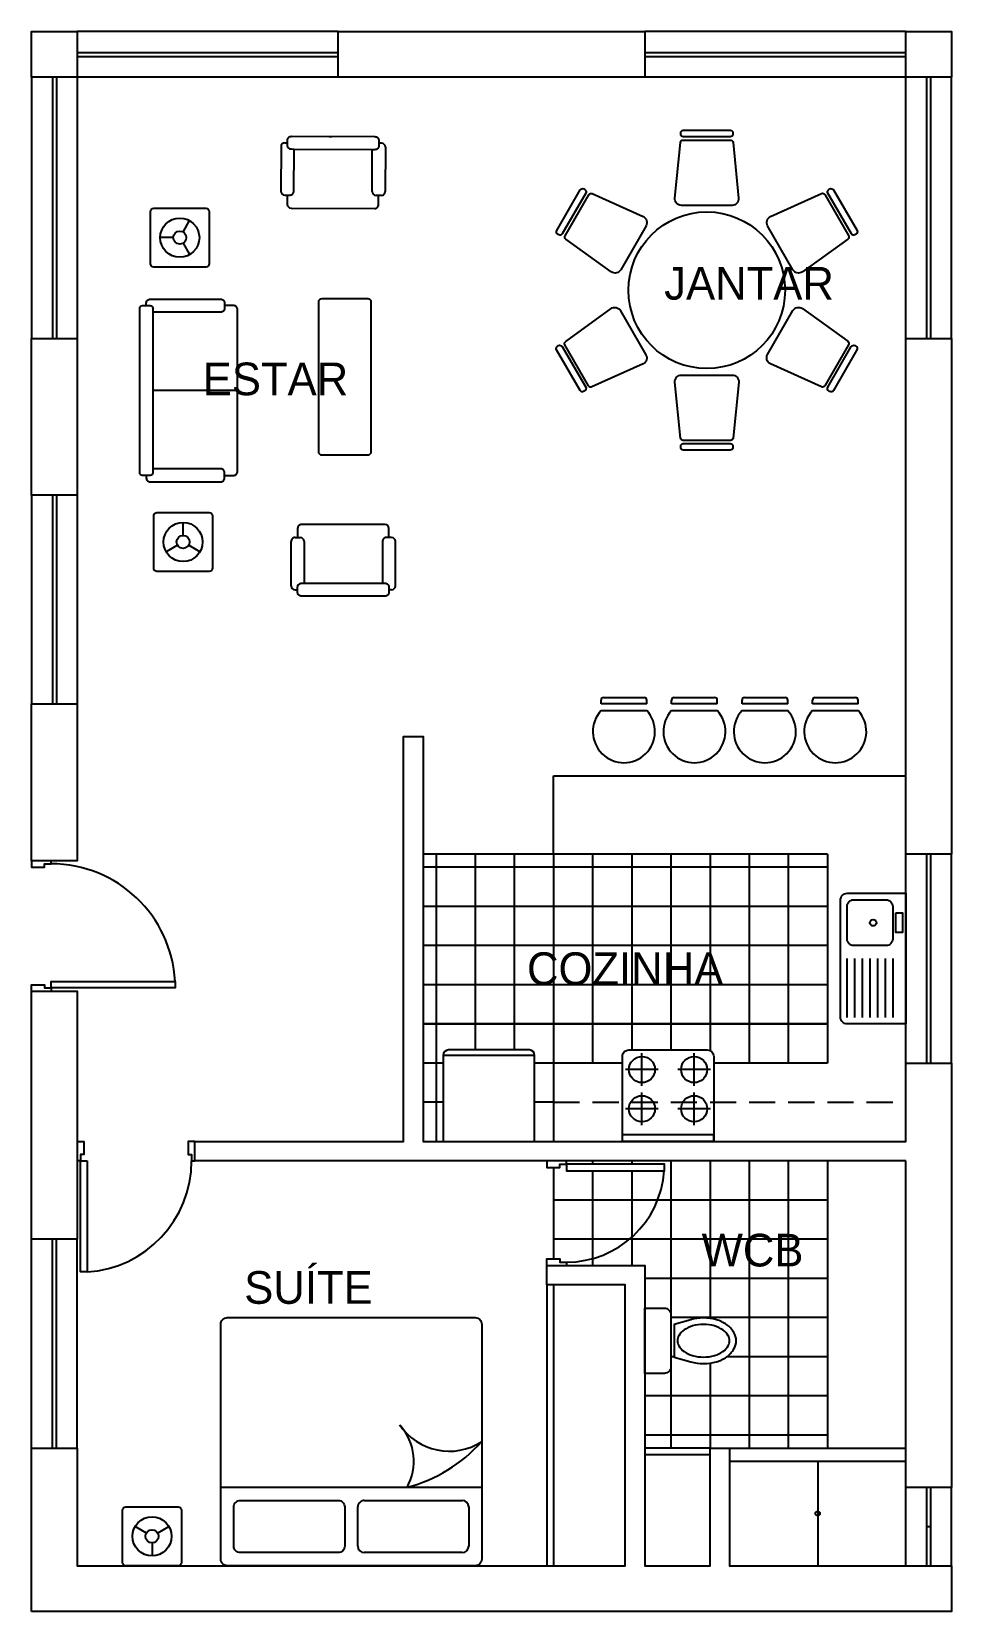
# Model space of a CAD drawing. Extents: x 3.6 to 10.7, y 3.6 to 15.7.
import ezdxf

# ---------------------------------------------------------------- set-up
doc = ezdxf.new("R2010")
doc.units = 0
doc.header["$LTSCALE"] = 0.8
doc.header["$MEASUREMENT"] = 0
doc.linetypes.add('HIDDEN', pattern=[0.375, 0.25, -0.125])
for name, color, linetype in [('A_AMBIENTES', 11, 'CONTINUOUS'), ('A_MUEBLES', 31, 'CONTINUOUS'), ('A_MURO_BAJO', 6, 'CONTINUOUS'), ('A_MUROS', 7, 'CONTINUOUS'), ('A_PISO', 8, 'CONTINUOUS'), ('A_PROYECCIONES', 5, 'HIDDEN'), ('A_PUERTA_CORTE', 1, 'CONTINUOUS'), ('A_PUERTA_GIRO', 5, 'CONTINUOUS'), ('A_PUERTAS_CORTE', 1, 'CONTINUOUS'), ('A_SH_APARATOS', 4, 'CONTINUOUS'), ('A_VENTANAS', 4, 'CONTINUOUS')]:
    doc.layers.add(name, color=color, linetype=linetype)
doc.styles.add('AMBIENTES', font='stylu.ttf', dxfattribs={"height": 0.25})

# ---------------------------------------------------------------- blocks, each defined once
blk = doc.blocks.new('LR-CAMA2PLAZAS')
at = {"layer": 'A_MUEBLES'}
for p, q in [((-0.85, -0.1), (-0.1, -0.1)), ((-0.9, -0.45), (-0.9, -0.15)), ((-0.05, -0.15), (-0.05, -0.45)), ((-1, -0.6), (1, -0.6)), ((-0.1, -0.5), (-0.85, -0.5))]:
    blk.add_line(p, q, dxfattribs=at)
for points in [[(-0.95, -1.9, -0.414214), (-1, -1.85), (-1, -0.05, -0.414214), (-0.95, 0), (0.95, 0, -0.414214), (1, -0.05), (1, -1.85, -0.414214), (0.95, -1.9)], [(0.05, -0.45), (0.05, -0.15, -0.414214), (0.1, -0.1), (0.85, -0.1, -0.414214), (0.9, -0.15), (0.9, -0.45, -0.414214), (0.85, -0.5), (0.1, -0.5, -0.414214)]]:
    blk.add_lwpolyline(points, format="xyb", close=True, dxfattribs=at)
for centre, radius, start, end in [((-0.85, -0.15), 0.05, 90, 180), ((-0.1, -0.15), 0.05, 0, 90), ((-0.85, -0.45), 0.05, 180, 270), ((-0.1, -0.45), 0.05, 270, 0), ((-0.131, -1.728), 1.166, 104.7441, 138.1709), ((-0.072, -0.8), 0.408, 150.6645, 221.9512), ((-0.751, -1.336), 0.459, 33.8758, 122.8864)]:
    blk.add_arc(centre, radius, start, end, dxfattribs=at)
blk = doc.blocks.new('LR-MESANOCHE')
at = {"layer": 'A_MUEBLES'}
for p, q in [((0, -0.175), (0, -0.075)), ((-0.043, -0.25), (-0.13, -0.3)), ((0.043, -0.25), (0.13, -0.3))]:
    blk.add_line(p, q, dxfattribs=at)
blk.add_lwpolyline([(-0.225, -0.425), (-0.225, -0.025, -0.414214), (-0.2, 0), (0.2, 0, -0.414214), (0.225, -0.025), (0.225, -0.425, -0.414214), (0.2, -0.45), (-0.2, -0.45, -0.414214)], format="xyb", close=True, dxfattribs=at)
for radius in [0.15, 0.05]:
    blk.add_circle((0, -0.225), radius, dxfattribs=at)
blk = doc.blocks.new('LR-MESACENTRO')
at = {"layer": 'A_MUEBLES'}
blk.add_lwpolyline([(0.575, -0.4), (-0.575, -0.4, -0.414214), (-0.6, -0.375), (-0.6, -0.025, -0.414214), (-0.575, 0), (0.575, 0, -0.414214), (0.6, -0.025), (0.6, -0.375, -0.414214)], format="xyb", close=True, dxfattribs=at)
blk = doc.blocks.new('LR-SOFA_1')
at = {"layer": 'A_MUEBLES'}
for p, q in [((-0.378, -0.079), (-0.378, -0.419)), ((-0.348, -0.049), (-0.328, -0.049)), ((-0.278, -0.419), (-0.278, -0.099)), ((0.322, -0.419), (0.322, -0.099)), ((0.392, -0.049), (0.372, -0.049)), ((0.422, -0.079), (0.422, -0.419)), ((-0.348, -0.449), (-0.308, -0.449)), ((-0.328, -0.449), (-0.328, -0.519)), ((0.392, -0.449), (0.352, -0.449)), ((0.372, -0.519), (0.372, -0.449)), ((-0.298, -0.549), (0.342, -0.549))]:
    blk.add_line(p, q, dxfattribs=at)
blk.add_lwpolyline([(-0.298, -0.099, -0.414214), (-0.328, -0.069), (-0.328, -0.049), (-0.328, -0.029, -0.414214), (-0.298, 0.001), (0.342, 0.001, -0.414214), (0.372, -0.029), (0.372, -0.049), (0.372, -0.069, -0.414214), (0.342, -0.099), (0.322, -0.099), (-0.278, -0.099)], format="xyb", close=True, dxfattribs=at)
blk.add_lwpolyline([(-0.01, 0), (0.01, 0)], dxfattribs=at)
for centre, start, end in [((-0.348, -0.079), 90, 180), ((0.392, -0.079), 0, 90), ((-0.348, -0.419), 180, 270), ((-0.308, -0.419), 270, 0), ((0.352, -0.419), 180, 270), ((0.392, -0.419), 270, 0), ((-0.298, -0.519), 180, 270), ((0.342, -0.519), 270, 0)]:
    blk.add_arc(centre, 0.03, start, end, dxfattribs=at)
blk = doc.blocks.new('LR-SOFA_2')
at = {"layer": 'A_MUEBLES'}
blk.add_line((0, -0.75), (0, -0.1), dxfattribs=at)
blk.add_lwpolyline([(-0.65, -0.08), (-0.65, -0.02, -0.414214), (-0.63, 0), (0.63, 0, -0.414214), (0.65, -0.02), (0.65, -0.08, -0.414214), (0.63, -0.1), (-0.63, -0.1, -0.414214)], format="xyb", close=True, dxfattribs=at)
for points in [[(-0.65, -0.05), (-0.67, -0.05, 0.414214), (-0.7, -0.08), (-0.7, -0.62, 0.414214), (-0.67, -0.65), (-0.63, -0.65, 0.414214), (-0.6, -0.62), (-0.6, -0.1)], [(0.65, -0.05), (0.67, -0.05, -0.414214), (0.7, -0.08), (0.7, -0.62, -0.414214), (0.67, -0.65), (0.63, -0.65, -0.414214), (0.6, -0.62), (0.6, -0.1)], [(-0.65, -0.65), (-0.65, -0.72, 0.414214), (-0.62, -0.75), (0.62, -0.75, 0.414214), (0.65, -0.72), (0.65, -0.65)]]:
    blk.add_lwpolyline(points, format="xyb", dxfattribs=at)
blk = doc.blocks.new('A$C7EE73F34')
at = {"layer": 'A_MUEBLES'}
blk.add_line((0.045, 0.555), (0.045, 0.555), dxfattribs=at)
for points in [[(0.05, 0, -0.443716), (0, 0.055), (0.043, 0.482, -0.385314), (0.063, 0.5), (0.426, 0.5, -0.385314), (0.446, 0.482), (0.489, 0.055, -0.443716), (0.439, 0)], [(0.445, 0.545, -0.414214), (0.425, 0.525), (0.065, 0.525, -0.414214), (0.045, 0.545), (0.045, 0.555, -0.414214), (0.065, 0.575), (0.425, 0.575, -0.414214), (0.445, 0.555)]]:
    blk.add_lwpolyline(points, format="xyb", close=True, dxfattribs=at)
blk = doc.blocks.new('LR-COMEDOR')
at = {"layer": 'A_MUEBLES'}
blk.add_circle((0, 0), 0.6, dxfattribs=at)
blk.add_blockref('A$C7EE73F34', (-0.245, 0.65), dxfattribs=at)
for p, rotation in [((-0.685, 0.113), 59.99999999999999), ((0.441, 0.537), 299.9999999999999), ((-0.441, -0.537), 120), ((0.685, -0.113), 240), ((0.245, -0.65), 180)]:
    blk.add_blockref('A$C7EE73F34', p, dxfattribs=dict(at, rotation=rotation))
blk = doc.blocks.new('LR-LAVADERO')
at = {"layer": 'A_SH_APARATOS'}
for p, q in [((0, -0.158), (0.45, -0.158)), ((0, -0.217), (0.45, -0.217)), ((0, -0.275), (0.45, -0.275)), ((0, -0.333), (0.45, -0.333)), ((0, -0.392), (0.45, -0.392))]:
    blk.add_line(p, q, dxfattribs=at)
for points in [[(-0.5, -0.45), (-0.5, 0), (0.5, 0), (0.5, -0.45, -0.414214), (0.45, -0.5), (-0.45, -0.5, -0.414214)], [(-0.45, -0.4), (-0.45, -0.15, -0.414214), (-0.4, -0.1), (-0.15, -0.1, -0.414214), (-0.1, -0.15), (-0.1, -0.4, -0.414214), (-0.15, -0.45), (-0.4, -0.45, -0.414214)]]:
    blk.add_lwpolyline(points, format="xyb", close=True, dxfattribs=at)
blk.add_lwpolyline([(-0.35, -0.075), (-0.35, -0.025), (-0.2, -0.025), (-0.2, -0.075)], close=True, dxfattribs=at)
for points in [[(0, -0.1), (0.45, -0.1)], [(0.45, -0.45), (0, -0.45)]]:
    blk.add_lwpolyline(points, dxfattribs=at)
blk.add_circle((-0.275, -0.25), 0.025, dxfattribs=at)
blk = doc.blocks.new('LR-SILLA_2')
at = {"layer": 'A_MUEBLES'}
for p, q in [((-0.18, 0), (0.13, 0)), ((-0.2, -0.05), (-0.2, -0.02)), ((0.15, -0.05), (-0.2, -0.05)), ((-0.2, -0.1), (0.15, -0.1)), ((0.15, -0.05), (0.15, -0.02))]:
    blk.add_line(p, q, dxfattribs=at)
for centre, radius, start, end in [((-0.18, -0.02), 0.02, 90, 180), ((0.13, -0.02), 0.02, 0, 90), ((-0.025, -0.262), 0.238, 137.2588, 42.7412)]:
    blk.add_arc(centre, radius, start, end, dxfattribs=at)
blk = doc.blocks.new('LR-INODORO')
at = {"layer": 'A_SH_APARATOS'}
for points in [[(-0.25, 0), (0.25, 0), (0.25, -0.15, -0.414214), (0.2, -0.2), (-0.2, -0.2, -0.414214), (-0.25, -0.15)], [(0, -0.25, 0.13438), (-0.038, -0.26, 0.106842), (-0.083, -0.302, 0.082314), (-0.113, -0.365, 0.07067), (-0.125, -0.45, 0.07067), (-0.113, -0.535, 0.082314), (-0.083, -0.598, 0.106842), (-0.038, -0.64, 0.13438), (0, -0.65, 0.13438), (0.038, -0.64, 0.106842), (0.083, -0.598, 0.082314), (0.113, -0.535, 0.07067), (0.125, -0.45, 0.07067), (0.113, -0.365, 0.082314), (0.083, -0.302, 0.106842), (0.038, -0.26, 0.13438)]]:
    blk.add_lwpolyline(points, format="xyb", close=True, dxfattribs=at)
blk.add_lwpolyline([(0.161, -0.352), (0.125, -0.225), (-0.125, -0.225), (-0.161, -0.352, 0.069608), (-0.175, -0.45, 0.07067), (-0.161, -0.549, 0.082314), (-0.124, -0.627, 0.106842), (-0.063, -0.683, 0.13438), (0, -0.7, 0.13438), (0.063, -0.683, 0.106842), (0.124, -0.627, 0.082314), (0.161, -0.549, 0.07067), (0.175, -0.45, 0.07067), (0.161, -0.351)], format="xyb", dxfattribs=at)
blk = doc.blocks.new('LR-COCINA')
at = {"layer": 'A_MUEBLES'}
for p, q in [((-0.35, 0), (-0.35, -0.05)), ((-0.35, -0.05), (0.35, -0.05))]:
    blk.add_line(p, q, dxfattribs=at)
blk.add_lwpolyline([(-0.35, -0.65), (-0.35, 0), (0.35, 0), (0.35, -0.65, -0.414214), (0.3, -0.7), (-0.3, -0.7, -0.414214)], format="xyb", close=True, dxfattribs=at)
for points in [[(-0.2, -0.125), (-0.2, -0.375)], [(0.2, -0.125), (0.2, -0.375)], [(-0.325, -0.25), (-0.075, -0.25)], [(0.075, -0.25), (0.325, -0.25)], [(-0.2, -0.425), (-0.2, -0.675)], [(0.2, -0.425), (0.2, -0.675)], [(-0.325, -0.55), (-0.075, -0.55)], [(0.075, -0.55), (0.325, -0.55)]]:
    blk.add_lwpolyline(points, dxfattribs=at)
for centre in [(-0.2, -0.25), (0.2, -0.25), (-0.2, -0.55), (0.2, -0.55)]:
    blk.add_circle(centre, 0.1, dxfattribs=at)

msp = doc.modelspace()

# ---------------------------------------------------------------- linework, layer by layer
at = {"layer": 'A_MUEBLES'}
for p, q in [((10.3, 10), (10.3, 10.1)), ((7.6, 9.4), (7.6, 10)), ((7.6, 10), (10.3, 10)), ((9.7, 9.4), (7.6, 9.4)), ((9.7, 9.4), (9.7, 7.8)), ((7.415, 7.9), (6.795, 7.9)), ((6.755, 7.86), (6.755, 7.2)), ((6.755, 7.86), (7.455, 7.86)), ((7.455, 7.2), (7.455, 7.86)), ((7.6, 7.8), (7.6, 7.2)), ((8.128, 7.8), (7.6, 7.8)), ((9.7, 7.8), (8.828, 7.8)), ((6.755, 7.2), (7.455, 7.2)), ((9.7, 7.05), (9.7, 4.85))]:
    msp.add_line(p, q, dxfattribs=at)
for centre, start, end in [((6.795, 7.86), 90, 180), ((7.415, 7.86), 0, 90)]:
    msp.add_arc(centre, 0.04, start, end, dxfattribs=at)
at = {"layer": 'A_MURO_BAJO'}
for points in [[(5.95, 15.7), (3.95, 15.7)], [(10.3, 15.7), (8.3, 15.7)], [(3.6, 15.35), (3.6, 13.35)], [(5.95, 15.35), (3.95, 15.35)], [(3.95, 15.35), (3.95, 13.35)], [(10.3, 15.35), (8.3, 15.35)], [(10.3, 13.35), (10.3, 15.35)], [(10.65, 13.35), (10.65, 15.35)], [(3.6, 12.15), (3.6, 10.55)], [(3.95, 12.15), (3.95, 10.55)], [(10.3, 7.8), (10.3, 9.4)], [(10.65, 7.8), (10.65, 9.4)], [(3.6, 4.85), (3.6, 6.45)], [(3.95, 4.85), (3.95, 6.45)], [(10.3, 3.95), (10.3, 4.55)], [(10.65, 3.95), (10.65, 4.55)]]:
    msp.add_lwpolyline(points, dxfattribs=at)
at = {"layer": 'A_MUROS'}
for points in [[(3.95, 15.7), (3.95, 15.35), (3.6, 15.35), (3.6, 15.7)], [(8.3, 15.7), (8.3, 15.35), (5.95, 15.35), (5.95, 15.7)], [(10.65, 15.35), (10.3, 15.35), (10.3, 15.7), (10.65, 15.7)], [(3.6, 10.55), (3.95, 10.55), (3.95, 9.35), (3.6, 9.35)], [(10.3, 7.05), (4.85, 7.05), (4.85, 7.2), (6.45, 7.2), (6.45, 10.3), (6.6, 10.3), (6.6, 7.2), (10.3, 7.2), (10.3, 7.8), (10.65, 7.8), (10.65, 4.55), (10.3, 4.55)], [(3.95, 6.45), (3.6, 6.45), (3.6, 8.35), (3.95, 8.35)], [(3.6, 3.6), (3.6, 4.85), (3.95, 4.85), (3.95, 3.95), (8.15, 3.95), (8.15, 6.1), (7.55, 6.1), (7.55, 6.25), (8.3, 6.25), (8.3, 3.95), (8.8, 3.95), (8.8, 4.85), (8.95, 4.85), (8.95, 3.95), (10.65, 3.95), (10.65, 3.6)]]:
    msp.add_lwpolyline(points, close=True, dxfattribs=at)
for points in [[(3.6, 13.35), (3.95, 13.35), (3.95, 12.15), (3.6, 12.15), (3.6, 13.35)], [(10.65, 9.4), (10.3, 9.4), (10.3, 13.35), (10.65, 13.35), (10.65, 9.4)]]:
    msp.add_lwpolyline(points, dxfattribs=at)
at = {"layer": 'A_PISO'}
for p, q in [((7.6, 9.4), (6.6, 9.4)), ((7, 9.4), (7, 7.9)), ((7.3, 9.4), (7.3, 7.9)), ((7.6, 9.4), (7.6, 7.8)), ((7.9, 9.4), (7.9, 7.8)), ((8.2, 9.4), (8.2, 7.9)), ((8.2, 9.4), (8.2, 7.9)), ((8.5, 9.4), (8.5, 7.9)), ((8.8, 9.4), (8.8, 7.895)), ((9.1, 9.4), (9.1, 7.8)), ((9.4, 9.4), (9.4, 7.8)), ((7.6, 9.3), (6.6, 9.3)), ((9.7, 9.3), (7.6, 9.3)), ((7.6, 8.7), (6.6, 8.7)), ((9.7, 8.7), (7.6, 8.7)), ((6.755, 7.8), (6.6, 7.8)), ((7.6, 7.8), (7.455, 7.8)), ((6.755, 7.5), (6.6, 7.5)), ((7.6, 7.5), (7.455, 7.5)), ((7.9, 7.05), (7.9, 7.025)), ((8.2, 7.05), (8.2, 7.025)), ((8.5, 7.05), (8.5, 4.85)), ((8.8, 7.05), (8.8, 5.845)), ((9.1, 7.05), (9.1, 4.85)), ((9.4, 7.05), (9.4, 4.85)), ((7.6, 7), (7.6, 6.3)), ((7.9, 6.975), (7.9, 6.25)), ((8.2, 6.975), (8.2, 6.25)), ((8.8, 5.502), (8.8, 4.85))]:
    msp.add_line(p, q, dxfattribs=at)
for points in [[(6.7, 9.4), (6.7, 7.8), (6.7, 7.2)], [(9.7, 9), (7.6, 9), (6.6, 9)], [(9.7, 8.4), (7.6, 8.4), (6.6, 8.4)], [(9.7, 6.75), (7.6, 6.75)], [(9.7, 6.45), (7.6, 6.45)], [(9.7, 6.15), (8.3, 6.15)], [(9.7, 5.85), (8.5, 5.85)], [(8.525, 5.55), (8.5, 5.55)], [(9.7, 5.55), (8.928, 5.55)], [(9.7, 5.25), (8.3, 5.25)], [(9.7, 4.95), (8.3, 4.95)]]:
    msp.add_lwpolyline(points, dxfattribs=at)
msp.add_lwpolyline([(9.7, 8.1), (7.6, 8.1), (6.6, 8.1)], close=True, dxfattribs=at)
at = {"layer": 'A_PROYECCIONES'}
msp.add_line((7.6, 7.5), (10.3, 7.5), dxfattribs=at)
at = {"layer": 'A_PUERTA_CORTE'}
for points in [[(3.6, 9.35), (3.6, 9.3), (3.7, 9.3), (3.7, 9.325), (3.75, 9.325), (3.75, 9.35)], [(3.6, 8.35), (3.6, 8.4), (3.7, 8.4), (3.7, 8.375), (3.75, 8.375), (3.75, 8.35)], [(3.75, 8.375), (3.75, 8.425), (4.7, 8.425), (4.7, 8.375), (3.75, 8.375)], [(3.95, 7.2), (4, 7.2), (4, 7.1), (3.975, 7.1), (3.975, 7.05), (3.95, 7.05)], [(4.85, 7.2), (4.8, 7.2), (4.8, 7.1), (4.825, 7.1), (4.825, 7.05), (4.85, 7.05)], [(3.975, 7.05), (4.025, 7.05)], [(4.025, 7.05), (4.025, 6.2), (3.975, 6.2), (3.975, 7.05)], [(7.55, 7.05), (7.55, 7), (7.65, 7), (7.65, 7.025), (7.7, 7.025), (7.7, 7.05)], [(7.55, 6.25), (7.55, 6.3), (7.65, 6.3), (7.65, 6.275), (7.7, 6.275), (7.7, 6.25)]]:
    msp.add_lwpolyline(points, dxfattribs=at)
msp.add_lwpolyline([(7.7, 7.025), (7.7, 6.975), (8.45, 6.975), (8.45, 7.025)], close=True, dxfattribs=at)
at = {"layer": 'A_PUERTA_GIRO'}
for centre, radius, start, end in [((3.75, 8.375), 0.951, 3.0128, 90), ((3.975, 7.05), 0.851, 273.3665, 360), ((7.7, 7.025), 0.75, 270, 356.1859)]:
    msp.add_arc(centre, radius, start, end, dxfattribs=at)
at = {"layer": 'A_PUERTAS_CORTE'}
for p, q in [((7.55, 6.1), (7.55, 3.95)), ((7.6, 6.1), (7.6, 3.95)), ((8.8, 4.85), (8.3, 4.85)), ((8.8, 4.8), (8.3, 4.8))]:
    msp.add_line(p, q, dxfattribs=at)
at = {"layer": 'A_SH_APARATOS'}
for p, q in [((8.95, 4.85), (10.3, 4.85)), ((8.95, 4.75), (10.3, 4.75)), ((9.625, 4.75), (9.625, 3.95))]:
    msp.add_line(p, q, dxfattribs=at)
msp.add_circle((9.625, 4.35), 0.0175, dxfattribs=at)
at = {"layer": 'A_VENTANAS'}
for p, q in [((3.95, 15.54), (5.95, 15.54)), ((3.95, 15.51), (5.95, 15.51)), ((8.3, 15.54), (10.3, 15.54)), ((8.3, 15.51), (10.3, 15.51)), ((3.76, 15.35), (3.76, 13.35)), ((3.79, 15.35), (3.79, 13.35)), ((10.46, 15.35), (10.46, 13.35)), ((10.49, 15.35), (10.49, 13.35)), ((10.46, 9.4), (10.46, 7.8)), ((10.49, 9.4), (10.49, 7.8)), ((3.76, 4.85), (3.76, 6.45)), ((3.79, 4.85), (3.79, 6.45)), ((10.46, 4.55), (10.46, 3.95)), ((10.49, 4.55), (10.49, 3.95)), ((10.46, 4.25), (10.49, 4.25))]:
    msp.add_line(p, q, dxfattribs=at)
for points in [[(3.76, 12.15), (3.76, 10.55)], [(3.79, 12.15), (3.79, 10.55)]]:
    msp.add_lwpolyline(points, dxfattribs=at)

# ---------------------------------------------------------------- block references
at = {"layer": 'A_MUEBLES'}
for name, p in [('LR-COMEDOR', (8.775, 13.719)), ('LR-MESANOCHE', (4.761, 12.016)), ('LR-SILLA_2', (8.165, 10.6)), ('LR-SILLA_2', (8.705, 10.6)), ('LR-SILLA_2', (9.245, 10.6)), ('LR-SILLA_2', (9.785, 10.6))]:
    msp.add_blockref(name, p, dxfattribs=at)
for name, p, rotation in [('LR-MESANOCHE', (4.511, 14.122), 89.99999999999999), ('LR-SOFA_1', (6.011, 11.376), 180), ('LR-COCINA', (8.478, 7.2), 180)]:
    msp.add_blockref(name, p, dxfattribs=dict(at, rotation=rotation))
at = {"layer": 'A_PUERTA_GIRO'}
for name, p, rotation in [('LR-SOFA_1', (5.89, 14.896), 359.7627604121347), ('LR-SOFA_2', (4.429, 12.951), 90), ('LR-MESACENTRO', (5.801, 13.055), 90), ('LR-CAMA2PLAZAS', (6.05, 3.95), 180), ('LR-MESANOCHE', (4.523, 3.95), 180)]:
    msp.add_blockref(name, p, dxfattribs=dict(at, rotation=rotation))
at = {"layer": 'A_SH_APARATOS'}
for name, p, rotation in [('LR-LAVADERO', (10.3, 8.6), 270), ('LR-INODORO', (8.3, 5.673), 90)]:
    msp.add_blockref(name, p, dxfattribs=dict(at, rotation=rotation))

# ---------------------------------------------------------------- texts
at = {"layer": 'A_AMBIENTES', "style": 'AMBIENTES'}
for s, p in [('JANTAR', (8.449, 13.647)), ('ESTAR', (4.912, 12.915)), ('COZINHA', (7.397, 8.398)), ('WCB', (8.736, 6.242)), ('SUÍTE', (5.23, 5.956))]:
    msp.add_text(s, height=0.25, dxfattribs=at).set_placement(p)

doc.saveas('drawing.dxf')
